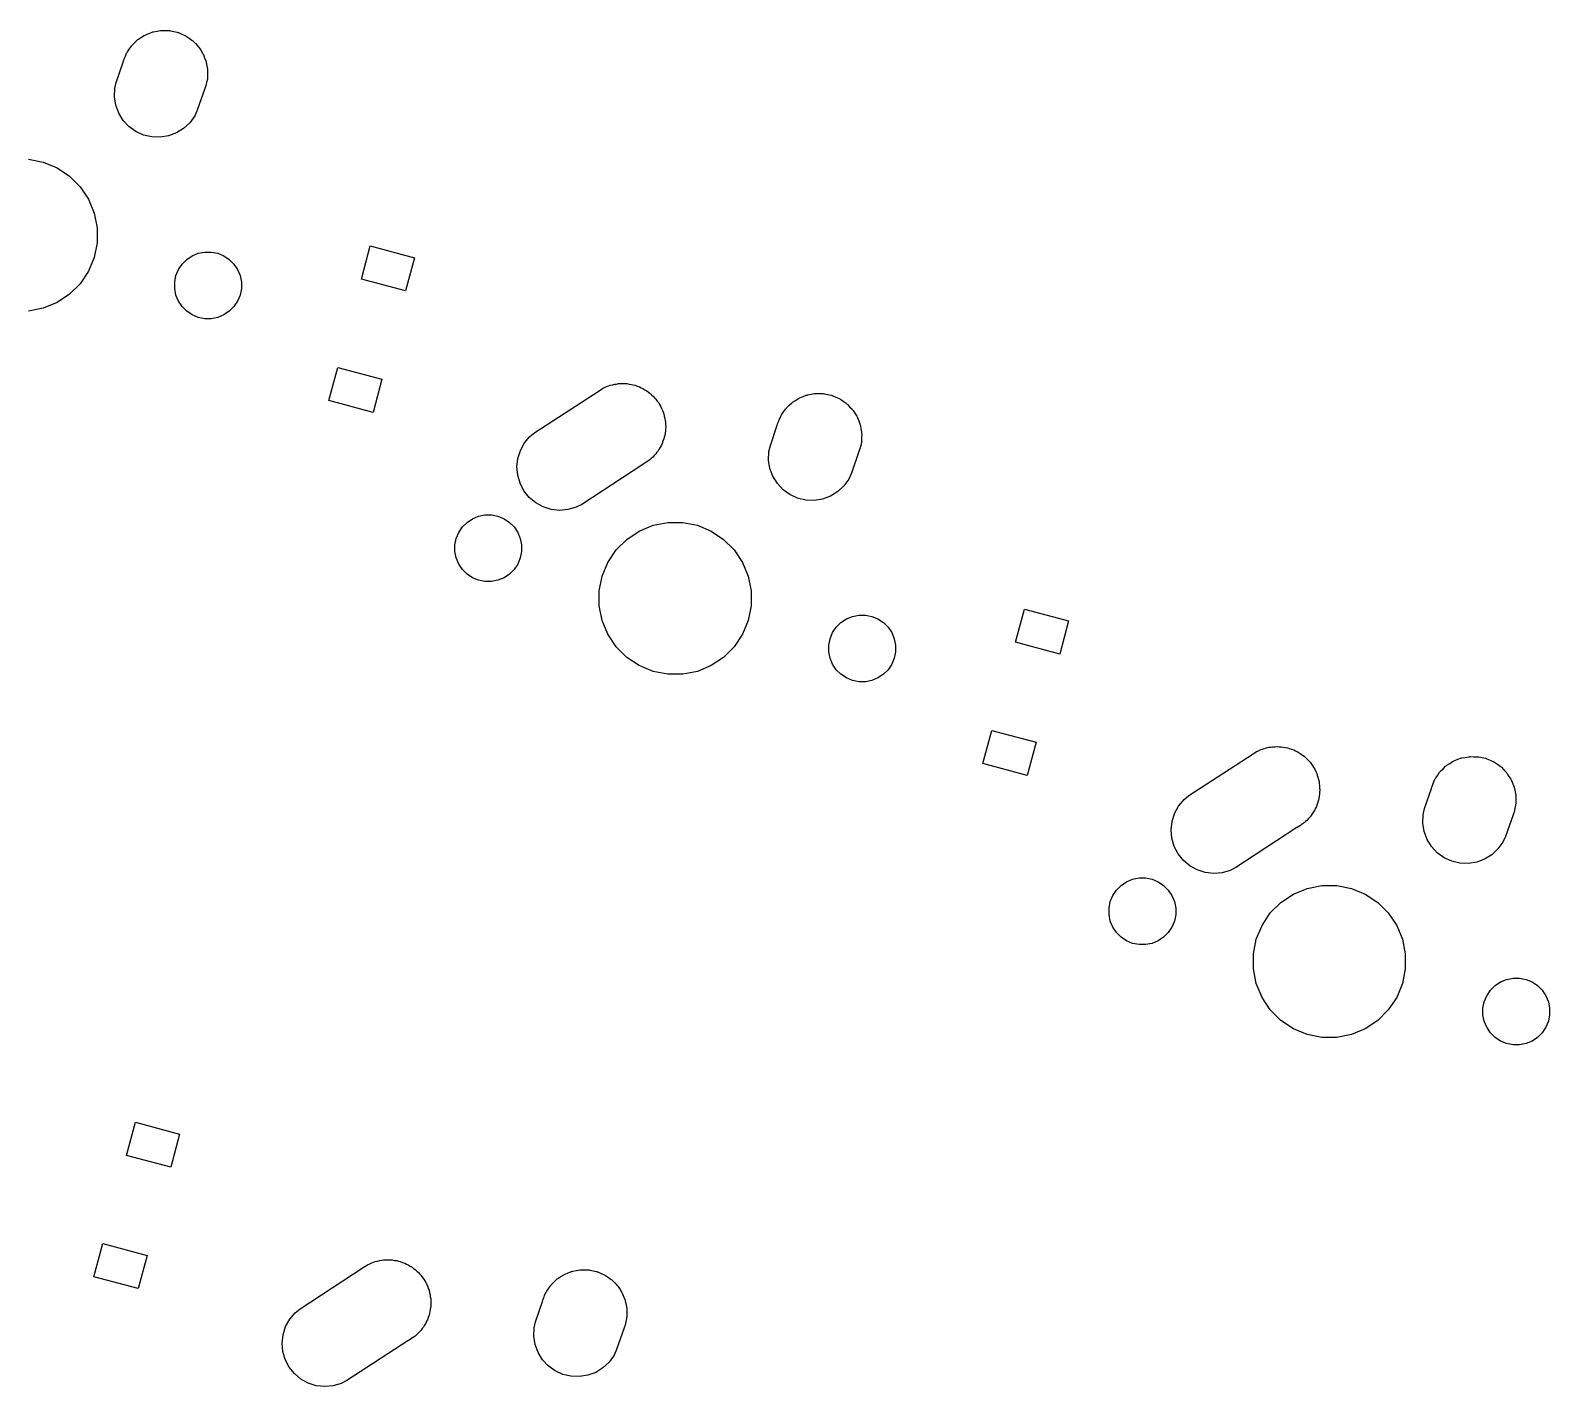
# Model space of a CAD drawing. Extents: x -662 to -203, y -195 to -58.
# Drawn here: x -429.12 to -389.25, y -97.83 to -62.23 of the extents above; entities that cross this region are included whole.
import ezdxf

# ---------------------------------------------------------------- set-up
doc = ezdxf.new("R2010")
doc.units = 0
doc.layers.add('BLACK', color=7, linetype='CONTINUOUS')

msp = doc.modelspace()

# ---------------------------------------------------------------- linework, layer by layer
at = {"layer": 'BLACK', "linetype": 'CONTINUOUS'}
for p, q in [((-426.448, -62.6144), (-426.382, -62.5527)), ((-426.382, -62.5527), (-426.318, -62.4888)), ((-426.318, -62.4888), (-426.301, -62.4774)), ((-426.301, -62.4774), (-426.286, -62.4634)), ((-426.286, -62.4634), (-426.209, -62.4159)), ((-426.209, -62.4159), (-426.134, -62.3656)), ((-426.134, -62.3656), (-426.115, -62.3578)), ((-426.115, -62.3578), (-426.097, -62.347)), ((-426.097, -62.347), (-426.012, -62.3155)), ((-426.012, -62.3155), (-425.929, -62.2808)), ((-425.929, -62.2808), (-425.909, -62.2768)), ((-425.909, -62.2768), (-425.89, -62.2697)), ((-425.89, -62.2697), (-425.8, -62.2553)), ((-425.8, -62.2553), (-425.711, -62.2376)), ((-425.711, -62.2376), (-425.691, -62.2376)), ((-425.691, -62.2376), (-425.671, -62.2343)), ((-425.671, -62.2343), (-425.58, -62.2376)), ((-425.58, -62.2376), (-425.49, -62.2376)), ((-425.49, -62.2376), (-425.47, -62.2416)), ((-425.47, -62.2416), (-425.449, -62.2423)), ((-425.449, -62.2423), (-425.361, -62.2632)), ((-425.361, -62.2632), (-425.273, -62.2808)), ((-425.273, -62.2808), (-425.254, -62.2887)), ((-425.254, -62.2887), (-425.234, -62.2934)), ((-425.234, -62.2934), (-425.151, -62.331)), ((-425.151, -62.331), (-425.068, -62.3656)), ((-425.068, -62.3656), (-425.051, -62.377)), ((-425.051, -62.377), (-425.032, -62.3855)), ((-425.032, -62.3855), (-424.959, -62.4385)), ((-424.959, -62.4385), (-424.884, -62.4888)), ((-424.884, -62.4888), (-424.869, -62.5032)), ((-424.869, -62.5032), (-424.852, -62.5152)), ((-424.852, -62.5152), (-424.791, -62.5815)), ((-424.791, -62.5815), (-424.727, -62.6455)), ((-426.682, -63.0344), (-426.653, -62.9643)), ((-426.653, -62.9643), (-426.647, -62.9451)), ((-426.647, -62.9451), (-426.632, -62.9133)), ((-426.632, -62.9133), (-426.598, -62.8297)), ((-426.598, -62.8297), (-426.586, -62.8127)), ((-426.586, -62.8127), (-426.578, -62.794)), ((-426.578, -62.794), (-426.525, -62.7207)), ((-426.525, -62.7207), (-426.475, -62.6455)), ((-426.475, -62.6455), (-426.46, -62.631)), ((-426.46, -62.631), (-426.448, -62.6144)), ((-424.727, -62.6455), (-424.715, -62.6625)), ((-424.715, -62.6625), (-424.702, -62.6775)), ((-424.702, -62.6775), (-424.654, -62.7545)), ((-424.654, -62.7545), (-424.604, -62.8297)), ((-424.604, -62.8297), (-424.596, -62.8486)), ((-424.596, -62.8486), (-424.585, -62.8661)), ((-424.585, -62.8661), (-424.554, -62.9508)), ((-424.554, -62.9508), (-424.519, -63.0344)), ((-426.871, -63.5995), (-426.689, -63.0689)), ((-426.689, -63.0689), (-426.682, -63.0344)), ((-424.519, -63.0344), (-424.515, -63.0546)), ((-424.515, -63.0546), (-424.508, -63.0737)), ((-424.508, -63.0737), (-424.493, -63.163)), ((-424.493, -63.163), (-424.476, -63.2518)), ((-424.476, -63.2518), (-424.476, -63.2723)), ((-424.476, -63.2723), (-424.472, -63.2925)), ((-424.472, -63.2925), (-424.476, -63.3829)), ((-424.476, -63.3829), (-424.476, -63.4734)), ((-426.918, -63.9826), (-426.91, -63.7611)), ((-426.91, -63.7611), (-426.871, -63.5995)), ((-424.548, -63.7609), (-424.743, -64.33)), ((-424.519, -63.6907), (-424.548, -63.7609)), ((-424.501, -63.602), (-424.519, -63.6907)), ((-424.48, -63.514), (-424.501, -63.602)), ((-424.476, -63.4734), (-424.48, -63.4935)), ((-424.48, -63.4935), (-424.48, -63.514)), ((-426.882, -64.2013), (-426.918, -63.9826)), ((-426.805, -64.409), (-426.882, -64.2013)), ((-426.689, -64.5976), (-426.805, -64.409)), ((-424.812, -64.481), (-424.942, -64.6607)), ((-424.743, -64.33), (-424.812, -64.481)), ((-426.538, -64.7599), (-426.689, -64.5976)), ((-426.358, -64.8895), (-426.538, -64.7599)), ((-426.156, -64.9817), (-426.358, -64.8895)), ((-425.941, -65.0327), (-426.156, -64.9817)), ((-425.293, -64.928), (-425.501, -65.0054)), ((-425.104, -64.8117), (-425.293, -64.928)), ((-424.942, -64.6607), (-425.104, -64.8117)), ((-425.719, -65.0408), (-425.941, -65.0327)), ((-425.501, -65.0054), (-425.719, -65.0408)), ((-429.173, -65.6182), (-428.787, -65.6948)), ((-428.787, -65.6948), (-428.424, -65.8451)), ((-428.424, -65.8451), (-428.098, -66.0633)), ((-428.098, -66.0633), (-427.82, -66.3411)), ((-427.82, -66.3411), (-427.602, -66.6676)), ((-427.602, -66.6676), (-427.452, -67.0305)), ((-427.452, -67.0305), (-427.375, -67.4157)), ((-427.375, -67.4157), (-427.375, -67.8085)), ((-427.375, -67.8085), (-427.452, -68.1937)), ((-425.02, -68.2472), (-424.877, -68.1515)), ((-424.877, -68.1515), (-424.717, -68.0855)), ((-424.717, -68.0855), (-424.548, -68.0519)), ((-424.548, -68.0519), (-424.376, -68.0519)), ((-424.376, -68.0519), (-424.207, -68.0855)), ((-424.207, -68.0855), (-424.048, -68.1515)), ((-424.048, -68.1515), (-423.904, -68.2472)), ((-420.437, -68.763), (-420.205, -67.8936)), ((-420.205, -67.8936), (-419.045, -68.2042)), ((-427.602, -68.5566), (-427.82, -68.8831)), ((-427.452, -68.1937), (-427.602, -68.5566)), ((-425.303, -68.6717), (-425.237, -68.5124)), ((-425.237, -68.5124), (-425.142, -68.3691)), ((-425.142, -68.3691), (-425.02, -68.2472)), ((-423.904, -68.2472), (-423.782, -68.3691)), ((-423.782, -68.3691), (-423.687, -68.5124)), ((-423.687, -68.5124), (-423.621, -68.6717)), ((-419.045, -68.2042), (-419.278, -69.0735)), ((-427.82, -68.8831), (-428.098, -69.1609)), ((-425.337, -68.8407), (-425.303, -68.6717)), ((-425.337, -69.0131), (-425.337, -68.8407)), ((-423.621, -68.6717), (-423.587, -68.8407)), ((-423.587, -68.8407), (-423.587, -69.0131)), ((-419.278, -69.0735), (-420.437, -68.763)), ((-428.424, -69.3791), (-428.787, -69.5294)), ((-428.098, -69.1609), (-428.424, -69.3791)), ((-425.303, -69.1821), (-425.337, -69.0131)), ((-425.237, -69.3414), (-425.303, -69.1821)), ((-425.142, -69.4847), (-425.237, -69.3414)), ((-423.687, -69.3414), (-423.782, -69.4847)), ((-423.621, -69.1821), (-423.687, -69.3414)), ((-423.587, -69.0131), (-423.621, -69.1821)), ((-428.787, -69.5294), (-429.173, -69.606)), ((-425.02, -69.6066), (-425.142, -69.4847)), ((-424.877, -69.7023), (-425.02, -69.6066)), ((-424.717, -69.7683), (-424.877, -69.7023)), ((-424.548, -69.8019), (-424.717, -69.7683)), ((-424.207, -69.7683), (-424.376, -69.8019)), ((-424.048, -69.7023), (-424.207, -69.7683)), ((-423.904, -69.6066), (-424.048, -69.7023)), ((-423.782, -69.4847), (-423.904, -69.6066)), ((-424.376, -69.8019), (-424.548, -69.8019)), ((-421.292, -71.9505), (-421.059, -71.0812)), ((-421.059, -71.0812), (-419.9, -71.3918)), ((-419.9, -71.3918), (-420.132, -72.2611)), ((-415.884, -72.791), (-414.2, -71.6932)), ((-414.2, -71.6932), (-414.113, -71.6351)), ((-414.113, -71.6351), (-414.056, -71.6114)), ((-414.056, -71.6114), (-414.001, -71.5828)), ((-414.001, -71.5828), (-413.954, -71.5691)), ((-413.954, -71.5691), (-413.908, -71.5503)), ((-413.908, -71.5503), (-413.848, -71.5382)), ((-413.848, -71.5382), (-413.788, -71.5209)), ((-413.788, -71.5209), (-413.739, -71.5167)), ((-413.739, -71.5167), (-413.691, -71.5071)), ((-413.691, -71.5071), (-413.629, -71.5071)), ((-413.629, -71.5071), (-413.567, -71.5017)), ((-413.567, -71.5017), (-413.519, -71.5071)), ((-413.519, -71.5071), (-413.469, -71.5071)), ((-413.469, -71.5071), (-413.409, -71.5192)), ((-413.409, -71.5192), (-413.347, -71.5259)), ((-413.347, -71.5259), (-413.3, -71.5407)), ((-413.3, -71.5407), (-413.252, -71.5503)), ((-413.252, -71.5503), (-413.195, -71.574)), ((-413.195, -71.574), (-413.136, -71.5927)), ((-413.136, -71.5927), (-413.093, -71.6163)), ((-413.093, -71.6163), (-413.047, -71.6351)), ((-413.047, -71.6351), (-412.996, -71.6695)), ((-412.996, -71.6695), (-412.942, -71.6993)), ((-412.942, -71.6993), (-412.904, -71.7309)), ((-412.904, -71.7309), (-412.863, -71.7582)), ((-412.863, -71.7582), (-412.819, -71.802)), ((-408.632, -71.786), (-408.543, -71.7683)), ((-408.543, -71.7683), (-408.523, -71.7683)), ((-408.523, -71.7683), (-408.503, -71.7651)), ((-408.503, -71.7651), (-408.412, -71.7683)), ((-408.412, -71.7683), (-408.322, -71.7683)), ((-408.322, -71.7683), (-408.302, -71.7723)), ((-408.302, -71.7723), (-408.281, -71.7731)), ((-420.132, -72.2611), (-421.292, -71.9505)), ((-412.819, -71.802), (-412.772, -71.8419)), ((-412.772, -71.8419), (-412.741, -71.8802)), ((-412.741, -71.8802), (-412.706, -71.9149)), ((-412.706, -71.9149), (-412.672, -71.9664)), ((-412.672, -71.9664), (-412.633, -72.0147)), ((-412.633, -72.0147), (-412.611, -72.0583)), ((-412.611, -72.0583), (-412.583, -72.0992)), ((-412.583, -72.0992), (-412.56, -72.1564)), ((-412.56, -72.1564), (-412.531, -72.2114)), ((-409.306, -72.1762), (-409.292, -72.1617)), ((-409.292, -72.1617), (-409.28, -72.1451)), ((-409.28, -72.1451), (-409.214, -72.0835)), ((-409.214, -72.0835), (-409.15, -72.0195)), ((-409.15, -72.0195), (-409.133, -72.0081)), ((-409.133, -72.0081), (-409.118, -71.9941)), ((-409.118, -71.9941), (-409.041, -71.9466)), ((-409.041, -71.9466), (-408.965, -71.8964)), ((-408.965, -71.8964), (-408.946, -71.8885)), ((-408.946, -71.8885), (-408.929, -71.8778)), ((-408.929, -71.8778), (-408.844, -71.8462)), ((-408.844, -71.8462), (-408.761, -71.8116)), ((-408.761, -71.8116), (-408.74, -71.8076)), ((-408.74, -71.8076), (-408.721, -71.8004)), ((-408.721, -71.8004), (-408.632, -71.786)), ((-408.281, -71.7731), (-408.193, -71.7939)), ((-408.193, -71.7939), (-408.104, -71.8116)), ((-408.104, -71.8116), (-408.085, -71.8194)), ((-408.085, -71.8194), (-408.065, -71.8241)), ((-408.065, -71.8241), (-407.983, -71.8617)), ((-407.983, -71.8617), (-407.9, -71.8964)), ((-407.9, -71.8964), (-407.883, -71.9077)), ((-407.883, -71.9077), (-407.864, -71.9163)), ((-407.864, -71.9163), (-407.791, -71.9692)), ((-407.791, -71.9692), (-407.715, -72.0195)), ((-407.715, -72.0195), (-407.701, -72.034)), ((-407.701, -72.034), (-407.684, -72.046)), ((-407.684, -72.046), (-407.623, -72.1122)), ((-407.623, -72.1122), (-407.559, -72.1762)), ((-412.531, -72.2114), (-412.517, -72.2585)), ((-412.517, -72.2585), (-412.498, -72.3039)), ((-412.498, -72.3039), (-412.486, -72.3647)), ((-412.486, -72.3647), (-412.469, -72.4241)), ((-412.469, -72.4241), (-412.465, -72.4731)), ((-412.465, -72.4731), (-412.455, -72.5213)), ((-412.455, -72.5213), (-412.455, -72.5832)), ((-409.521, -72.5996), (-409.514, -72.5652)), ((-409.514, -72.5652), (-409.485, -72.4951)), ((-409.485, -72.4951), (-409.479, -72.4758)), ((-409.479, -72.4758), (-409.464, -72.444)), ((-409.464, -72.444), (-409.429, -72.3604)), ((-409.429, -72.3604), (-409.418, -72.3434)), ((-409.418, -72.3434), (-409.409, -72.3248)), ((-409.409, -72.3248), (-409.357, -72.2514)), ((-409.357, -72.2514), (-409.306, -72.1762)), ((-407.559, -72.1762), (-407.547, -72.1932)), ((-407.547, -72.1932), (-407.533, -72.2082)), ((-407.533, -72.2082), (-407.486, -72.2852)), ((-407.486, -72.2852), (-407.435, -72.3604)), ((-407.435, -72.3604), (-407.428, -72.3794)), ((-407.428, -72.3794), (-407.417, -72.3968)), ((-407.417, -72.3968), (-407.385, -72.4815)), ((-407.385, -72.4815), (-407.351, -72.5652)), ((-407.351, -72.5652), (-407.347, -72.5853)), ((-416.156, -73.0646), (-416.014, -72.8949)), ((-416.014, -72.8949), (-415.884, -72.791)), ((-412.498, -72.9602), (-412.522, -73.0174)), ((-412.489, -72.912), (-412.498, -72.9602)), ((-412.474, -72.8652), (-412.489, -72.912)), ((-412.467, -72.8036), (-412.474, -72.8652)), ((-412.455, -72.7429), (-412.467, -72.8036)), ((-412.455, -72.5832), (-412.45, -72.6449)), ((-412.45, -72.6449), (-412.455, -72.6937)), ((-412.455, -72.6937), (-412.455, -72.7429)), ((-409.703, -73.1302), (-409.521, -72.5996)), ((-407.347, -72.5853), (-407.34, -72.6045)), ((-407.34, -72.6045), (-407.325, -72.6937)), ((-407.325, -72.6937), (-407.307, -72.7825)), ((-407.307, -72.7825), (-407.307, -72.803)), ((-407.307, -72.803), (-407.304, -72.8232)), ((-407.304, -72.8232), (-407.307, -72.9136)), ((-407.307, -72.9136), (-407.307, -73.0041)), ((-416.33, -73.4702), (-416.263, -73.2588)), ((-416.263, -73.2588), (-416.156, -73.0646)), ((-412.706, -73.3492), (-412.75, -73.393)), ((-412.679, -73.3084), (-412.706, -73.3492)), ((-412.647, -73.2707), (-412.679, -73.3084)), ((-412.618, -73.2164), (-412.647, -73.2707)), ((-412.583, -73.165), (-412.618, -73.2164)), ((-412.564, -73.1196), (-412.583, -73.165)), ((-412.541, -73.0765), (-412.564, -73.1196)), ((-412.522, -73.0174), (-412.541, -73.0765)), ((-409.749, -73.5133), (-409.741, -73.2918)), ((-409.741, -73.2918), (-409.703, -73.1302)), ((-407.38, -73.2916), (-407.575, -73.8607)), ((-407.351, -73.2215), (-407.38, -73.2916)), ((-407.333, -73.1327), (-407.351, -73.2215)), ((-407.312, -73.0447), (-407.333, -73.1327)), ((-407.311, -73.0242), (-407.312, -73.0447)), ((-407.307, -73.0041), (-407.311, -73.0242)), ((-416.354, -73.6904), (-416.33, -73.4702)), ((-416.335, -73.9112), (-416.354, -73.6904)), ((-413.053, -73.6315), (-414.655, -74.6759)), ((-413.047, -73.629), (-413.053, -73.6315)), ((-412.961, -73.5711), (-413.047, -73.629)), ((-412.92, -73.5443), (-412.961, -73.5711)), ((-412.915, -73.5403), (-412.92, -73.5443)), ((-412.863, -73.5059), (-412.915, -73.5403)), ((-412.828, -73.4712), (-412.863, -73.5059)), ((-412.79, -73.4404), (-412.828, -73.4712)), ((-412.75, -73.393), (-412.79, -73.4404)), ((-409.714, -73.7321), (-409.749, -73.5133)), ((-409.637, -73.9397), (-409.714, -73.7321)), ((-416.273, -74.124), (-416.335, -73.9112)), ((-416.17, -74.3206), (-416.273, -74.124)), ((-409.52, -74.1283), (-409.637, -73.9397)), ((-409.369, -74.2906), (-409.52, -74.1283)), ((-407.644, -74.0118), (-407.774, -74.1915)), ((-407.575, -73.8607), (-407.644, -74.0118)), ((-416.032, -74.4935), (-416.17, -74.3206)), ((-415.862, -74.636), (-416.032, -74.4935)), ((-409.19, -74.4203), (-409.369, -74.2906)), ((-408.988, -74.5124), (-409.19, -74.4203)), ((-408.773, -74.5635), (-408.988, -74.5124)), ((-408.332, -74.5361), (-408.551, -74.5715)), ((-408.125, -74.4588), (-408.332, -74.5361)), ((-407.936, -74.3424), (-408.125, -74.4588)), ((-407.774, -74.1915), (-407.936, -74.3424)), ((-417.363, -74.9867), (-417.194, -74.953)), ((-417.194, -74.953), (-417.021, -74.953)), ((-417.021, -74.953), (-416.852, -74.9867)), ((-415.668, -74.7427), (-415.862, -74.636)), ((-415.457, -74.8094), (-415.668, -74.7427)), ((-415.236, -74.8336), (-415.457, -74.8094)), ((-415.016, -74.8144), (-415.236, -74.8336)), ((-414.803, -74.7525), (-415.016, -74.8144)), ((-414.655, -74.6759), (-414.803, -74.7525)), ((-408.551, -74.5715), (-408.773, -74.5635)), ((-417.883, -75.4136), (-417.787, -75.2702)), ((-417.787, -75.2702), (-417.665, -75.1484)), ((-417.665, -75.1484), (-417.522, -75.0526)), ((-417.522, -75.0526), (-417.363, -74.9867)), ((-416.852, -74.9867), (-416.693, -75.0526)), ((-416.693, -75.0526), (-416.55, -75.1484)), ((-416.55, -75.1484), (-416.428, -75.2702)), ((-416.428, -75.2702), (-416.332, -75.4136)), ((-413.145, -75.3759), (-412.782, -75.2255)), ((-412.782, -75.2255), (-412.397, -75.1489)), ((-412.397, -75.1489), (-412.004, -75.1489)), ((-412.004, -75.1489), (-411.619, -75.2255)), ((-411.619, -75.2255), (-411.256, -75.3759)), ((-417.983, -75.7418), (-417.949, -75.5728)), ((-417.983, -75.9142), (-417.983, -75.7418)), ((-417.949, -75.5728), (-417.883, -75.4136)), ((-416.332, -75.4136), (-416.266, -75.5728)), ((-416.266, -75.5728), (-416.233, -75.7418)), ((-416.233, -75.7418), (-416.233, -75.9142)), ((-413.749, -75.8718), (-413.472, -75.5941)), ((-413.472, -75.5941), (-413.145, -75.3759)), ((-411.256, -75.3759), (-410.93, -75.5941)), ((-410.93, -75.5941), (-410.652, -75.8718)), ((-417.949, -76.0833), (-417.983, -75.9142)), ((-417.883, -76.2425), (-417.949, -76.0833)), ((-416.266, -76.0833), (-416.332, -76.2425)), ((-416.233, -75.9142), (-416.266, -76.0833)), ((-413.968, -76.1984), (-413.749, -75.8718)), ((-410.652, -75.8718), (-410.434, -76.1984)), ((-417.787, -76.3858), (-417.883, -76.2425)), ((-417.665, -76.5077), (-417.787, -76.3858)), ((-417.522, -76.6034), (-417.665, -76.5077)), ((-416.55, -76.5077), (-416.693, -76.6034)), ((-416.428, -76.3858), (-416.55, -76.5077)), ((-416.332, -76.2425), (-416.428, -76.3858)), ((-414.118, -76.5612), (-413.968, -76.1984)), ((-410.434, -76.1984), (-410.283, -76.5612)), ((-417.363, -76.6694), (-417.522, -76.6034)), ((-417.194, -76.703), (-417.363, -76.6694)), ((-417.021, -76.703), (-417.194, -76.703)), ((-416.852, -76.6694), (-417.021, -76.703)), ((-416.693, -76.6034), (-416.852, -76.6694)), ((-414.195, -76.9464), (-414.118, -76.5612)), ((-414.195, -77.3392), (-414.195, -76.9464)), ((-410.283, -76.5612), (-410.207, -76.9464)), ((-410.207, -76.9464), (-410.207, -77.3392)), ((-414.118, -77.7244), (-414.195, -77.3392)), ((-410.207, -77.3392), (-410.283, -77.7244)), ((-413.968, -78.0873), (-414.118, -77.7244)), ((-410.283, -77.7244), (-410.434, -78.0873)), ((-407.852, -77.778), (-407.708, -77.6822)), ((-407.708, -77.6822), (-407.549, -77.6163)), ((-407.549, -77.6163), (-407.38, -77.5826)), ((-407.38, -77.5826), (-407.208, -77.5826)), ((-407.208, -77.5826), (-407.039, -77.6163)), ((-407.039, -77.6163), (-406.879, -77.6822)), ((-406.879, -77.6822), (-406.736, -77.778)), ((-403.269, -78.2937), (-403.036, -77.4243)), ((-403.036, -77.4243), (-401.877, -77.7349)), ((-401.877, -77.7349), (-402.11, -78.6043)), ((-413.749, -78.4139), (-413.968, -78.0873)), ((-410.434, -78.0873), (-410.652, -78.4139)), ((-408.135, -78.2024), (-408.069, -78.0432)), ((-408.069, -78.0432), (-407.973, -77.8998)), ((-407.973, -77.8998), (-407.852, -77.778)), ((-406.736, -77.778), (-406.614, -77.8998)), ((-406.614, -77.8998), (-406.518, -78.0432)), ((-406.518, -78.0432), (-406.452, -78.2024)), ((-413.472, -78.6916), (-413.749, -78.4139)), ((-410.652, -78.4139), (-410.93, -78.6916)), ((-408.169, -78.3714), (-408.135, -78.2024)), ((-408.169, -78.5438), (-408.169, -78.3714)), ((-408.135, -78.7129), (-408.169, -78.5438)), ((-406.452, -78.2024), (-406.419, -78.3714)), ((-406.419, -78.5438), (-406.452, -78.7129)), ((-406.419, -78.3714), (-406.419, -78.5438)), ((-402.11, -78.6043), (-403.269, -78.2937)), ((-413.145, -78.9098), (-413.472, -78.6916)), ((-412.782, -79.0601), (-413.145, -78.9098)), ((-411.256, -78.9098), (-411.619, -79.0601)), ((-410.93, -78.6916), (-411.256, -78.9098)), ((-408.069, -78.8721), (-408.135, -78.7129)), ((-407.973, -79.0154), (-408.069, -78.8721)), ((-406.518, -78.8721), (-406.614, -79.0154)), ((-406.452, -78.7129), (-406.518, -78.8721)), ((-412.397, -79.1367), (-412.782, -79.0601)), ((-412.004, -79.1367), (-412.397, -79.1367)), ((-411.619, -79.0601), (-412.004, -79.1367)), ((-407.852, -79.1373), (-407.973, -79.0154)), ((-407.708, -79.233), (-407.852, -79.1373)), ((-407.549, -79.299), (-407.708, -79.233)), ((-407.38, -79.3326), (-407.549, -79.299)), ((-407.208, -79.3326), (-407.38, -79.3326)), ((-407.039, -79.299), (-407.208, -79.3326)), ((-406.879, -79.233), (-407.039, -79.299)), ((-406.736, -79.1373), (-406.879, -79.233)), ((-406.614, -79.0154), (-406.736, -79.1373)), ((-404.123, -81.4812), (-403.89, -80.6119)), ((-403.89, -80.6119), (-402.731, -80.9225)), ((-402.731, -80.9225), (-402.964, -81.7918)), ((-398.716, -82.3217), (-397.032, -81.2239)), ((-397.032, -81.2239), (-396.945, -81.1658)), ((-396.945, -81.1658), (-396.888, -81.1421)), ((-396.888, -81.1421), (-396.833, -81.1136)), ((-396.833, -81.1136), (-396.786, -81.0998)), ((-396.786, -81.0998), (-396.74, -81.081)), ((-396.74, -81.081), (-396.679, -81.0689)), ((-396.679, -81.0689), (-396.62, -81.0516)), ((-396.62, -81.0516), (-396.571, -81.0474)), ((-396.571, -81.0474), (-396.523, -81.0378)), ((-396.523, -81.0378), (-396.461, -81.0378)), ((-396.461, -81.0378), (-396.399, -81.0324)), ((-396.399, -81.0324), (-396.35, -81.0378)), ((-396.35, -81.0378), (-396.301, -81.0378)), ((-396.301, -81.0378), (-396.24, -81.0499)), ((-396.24, -81.0499), (-396.179, -81.0567)), ((-396.179, -81.0567), (-396.132, -81.0714)), ((-396.132, -81.0714), (-396.084, -81.081)), ((-396.084, -81.081), (-396.027, -81.1047)), ((-396.027, -81.1047), (-395.968, -81.1234)), ((-395.968, -81.1234), (-395.924, -81.147)), ((-395.924, -81.147), (-395.879, -81.1658)), ((-395.879, -81.1658), (-395.828, -81.2003)), ((-395.828, -81.2003), (-395.773, -81.2301)), ((-395.773, -81.2301), (-395.736, -81.2617)), ((-395.736, -81.2617), (-395.695, -81.289)), ((-395.695, -81.289), (-395.651, -81.3328)), ((-395.651, -81.3328), (-395.604, -81.3726)), ((-391.592, -81.3423), (-391.572, -81.3383)), ((-391.572, -81.3383), (-391.553, -81.3311)), ((-391.553, -81.3311), (-391.464, -81.3167)), ((-391.464, -81.3167), (-391.375, -81.299)), ((-391.375, -81.299), (-391.354, -81.299)), ((-391.354, -81.299), (-391.334, -81.2958)), ((-391.334, -81.2958), (-391.244, -81.299)), ((-391.244, -81.299), (-391.153, -81.299)), ((-391.153, -81.299), (-391.133, -81.303)), ((-391.133, -81.303), (-391.113, -81.3038)), ((-391.113, -81.3038), (-391.025, -81.3246)), ((-391.025, -81.3246), (-390.936, -81.3423)), ((-402.964, -81.7918), (-404.123, -81.4812)), ((-395.604, -81.3726), (-395.573, -81.4109)), ((-395.573, -81.4109), (-395.538, -81.4457)), ((-395.538, -81.4457), (-395.504, -81.4972)), ((-395.504, -81.4972), (-395.465, -81.5455)), ((-395.465, -81.5455), (-395.442, -81.5891)), ((-395.442, -81.5891), (-395.415, -81.6299)), ((-395.415, -81.6299), (-395.391, -81.6871)), ((-395.391, -81.6871), (-395.363, -81.7421)), ((-392.188, -81.7822), (-392.138, -81.7069)), ((-392.138, -81.7069), (-392.124, -81.6924)), ((-392.124, -81.6924), (-392.112, -81.6758)), ((-392.112, -81.6758), (-392.045, -81.6142)), ((-392.045, -81.6142), (-391.981, -81.5502)), ((-391.981, -81.5502), (-391.964, -81.5388)), ((-391.964, -81.5388), (-391.949, -81.5249)), ((-391.949, -81.5249), (-391.872, -81.4774)), ((-391.872, -81.4774), (-391.797, -81.4271)), ((-391.797, -81.4271), (-391.778, -81.4192)), ((-391.778, -81.4192), (-391.761, -81.4085)), ((-391.761, -81.4085), (-391.676, -81.3769)), ((-391.676, -81.3769), (-391.592, -81.3423)), ((-390.936, -81.3423), (-390.917, -81.3501)), ((-390.917, -81.3501), (-390.897, -81.3548)), ((-390.897, -81.3548), (-390.815, -81.3925)), ((-390.815, -81.3925), (-390.731, -81.4271)), ((-390.731, -81.4271), (-390.714, -81.4385)), ((-390.714, -81.4385), (-390.696, -81.447)), ((-390.696, -81.447), (-390.622, -81.4999)), ((-390.622, -81.4999), (-390.547, -81.5502)), ((-390.547, -81.5502), (-390.533, -81.5647)), ((-390.533, -81.5647), (-390.516, -81.5767)), ((-390.516, -81.5767), (-390.454, -81.6429)), ((-390.454, -81.6429), (-390.39, -81.7069)), ((-390.39, -81.7069), (-390.379, -81.7239)), ((-390.379, -81.7239), (-390.365, -81.7389)), ((-390.365, -81.7389), (-390.317, -81.8159)), ((-395.363, -81.7421), (-395.349, -81.7893)), ((-395.349, -81.7893), (-395.33, -81.8346)), ((-395.33, -81.8346), (-395.318, -81.8954)), ((-395.318, -81.8954), (-395.301, -81.9549)), ((-395.301, -81.9549), (-395.297, -82.0038)), ((-395.297, -82.0038), (-395.287, -82.052)), ((-395.287, -82.052), (-395.287, -82.1139)), ((-395.287, -82.1139), (-395.282, -82.1756)), ((-392.535, -82.661), (-392.353, -82.1304)), ((-392.353, -82.1304), (-392.346, -82.0959)), ((-392.346, -82.0959), (-392.317, -82.0258)), ((-392.317, -82.0258), (-392.31, -82.0065)), ((-392.31, -82.0065), (-392.296, -81.9748)), ((-392.296, -81.9748), (-392.261, -81.8912)), ((-392.261, -81.8912), (-392.25, -81.8741)), ((-392.25, -81.8741), (-392.241, -81.8555)), ((-392.241, -81.8555), (-392.188, -81.7822)), ((-390.317, -81.8159), (-390.267, -81.8912)), ((-390.267, -81.8912), (-390.259, -81.9101)), ((-390.259, -81.9101), (-390.249, -81.9275)), ((-390.249, -81.9275), (-390.217, -82.0123)), ((-390.217, -82.0123), (-390.182, -82.0959)), ((-390.182, -82.0959), (-390.178, -82.116)), ((-390.178, -82.116), (-390.171, -82.1352)), ((-390.171, -82.1352), (-390.157, -82.2245)), ((-398.988, -82.5953), (-398.845, -82.4256)), ((-398.845, -82.4256), (-398.716, -82.3217)), ((-395.33, -82.4909), (-395.354, -82.5482)), ((-395.321, -82.4428), (-395.33, -82.4909)), ((-395.306, -82.3959), (-395.321, -82.4428)), ((-395.299, -82.3343), (-395.306, -82.3959)), ((-395.287, -82.2736), (-395.299, -82.3343)), ((-395.282, -82.1756), (-395.287, -82.2245)), ((-395.287, -82.2245), (-395.287, -82.2736)), ((-390.157, -82.2245), (-390.139, -82.3132)), ((-390.139, -82.5348), (-390.143, -82.5549)), ((-390.139, -82.3132), (-390.139, -82.3337)), ((-390.139, -82.3337), (-390.136, -82.354)), ((-390.136, -82.354), (-390.139, -82.4443)), ((-390.139, -82.4443), (-390.139, -82.5348)), ((-399.161, -83.0009), (-399.095, -82.7896)), ((-399.095, -82.7896), (-398.988, -82.5953)), ((-395.582, -82.9237), (-395.622, -82.9712)), ((-395.538, -82.8799), (-395.582, -82.9237)), ((-395.511, -82.8391), (-395.538, -82.8799)), ((-395.479, -82.8015), (-395.511, -82.8391)), ((-395.449, -82.7472), (-395.479, -82.8015)), ((-395.415, -82.6957), (-395.449, -82.7472)), ((-395.396, -82.6503), (-395.415, -82.6957)), ((-395.373, -82.6072), (-395.396, -82.6503)), ((-395.354, -82.5482), (-395.373, -82.6072)), ((-392.581, -83.044), (-392.573, -82.8226)), ((-392.573, -82.8226), (-392.535, -82.661)), ((-390.211, -82.8223), (-390.407, -83.3914)), ((-390.182, -82.7522), (-390.211, -82.8223)), ((-390.165, -82.6634), (-390.182, -82.7522)), ((-390.144, -82.5754), (-390.165, -82.6634)), ((-390.143, -82.5549), (-390.144, -82.5754)), ((-399.186, -83.2212), (-399.161, -83.0009)), ((-399.166, -83.4419), (-399.186, -83.2212)), ((-395.885, -83.1622), (-397.487, -84.2066)), ((-395.879, -83.1598), (-395.885, -83.1622)), ((-395.792, -83.1018), (-395.879, -83.1598)), ((-395.751, -83.0751), (-395.792, -83.1018)), ((-395.746, -83.071), (-395.751, -83.0751)), ((-395.695, -83.0366), (-395.746, -83.071)), ((-395.66, -83.0019), (-395.695, -83.0366)), ((-395.622, -82.9712), (-395.66, -83.0019)), ((-392.546, -83.2628), (-392.581, -83.044)), ((-392.468, -83.4705), (-392.546, -83.2628)), ((-399.104, -83.6547), (-399.166, -83.4419)), ((-399.002, -83.8513), (-399.104, -83.6547)), ((-392.352, -83.659), (-392.468, -83.4705)), ((-392.201, -83.8213), (-392.352, -83.659)), ((-390.606, -83.7222), (-390.768, -83.8731)), ((-390.476, -83.5425), (-390.606, -83.7222)), ((-390.407, -83.3914), (-390.476, -83.5425)), ((-398.864, -84.0242), (-399.002, -83.8513)), ((-398.694, -84.1667), (-398.864, -84.0242)), ((-392.021, -83.951), (-392.201, -83.8213)), ((-391.82, -84.0431), (-392.021, -83.951)), ((-391.604, -84.0942), (-391.82, -84.0431)), ((-391.383, -84.1022), (-391.604, -84.0942)), ((-391.164, -84.0668), (-391.383, -84.1022)), ((-390.956, -83.9895), (-391.164, -84.0668)), ((-390.768, -83.8731), (-390.956, -83.9895)), ((-400.354, -84.5833), (-400.195, -84.5174)), ((-400.195, -84.5174), (-400.026, -84.4837)), ((-400.026, -84.4837), (-399.853, -84.4837)), ((-399.853, -84.4837), (-399.684, -84.5174)), ((-399.684, -84.5174), (-399.525, -84.5833)), ((-398.5, -84.2734), (-398.694, -84.1667)), ((-398.288, -84.3401), (-398.5, -84.2734)), ((-398.068, -84.3644), (-398.288, -84.3401)), ((-397.847, -84.3452), (-398.068, -84.3644)), ((-397.634, -84.2832), (-397.847, -84.3452)), ((-397.487, -84.2066), (-397.634, -84.2832)), ((-400.715, -84.9443), (-400.619, -84.801)), ((-400.619, -84.801), (-400.497, -84.6791)), ((-400.497, -84.6791), (-400.354, -84.5833)), ((-399.525, -84.5833), (-399.382, -84.6791)), ((-399.382, -84.6791), (-399.26, -84.801)), ((-399.26, -84.801), (-399.164, -84.9443)), ((-396.303, -85.1248), (-395.977, -84.9066)), ((-395.977, -84.9066), (-395.614, -84.7563)), ((-395.614, -84.7563), (-395.229, -84.6796)), ((-395.229, -84.6796), (-394.836, -84.6796)), ((-394.836, -84.6796), (-394.451, -84.7563)), ((-394.451, -84.7563), (-394.088, -84.9066)), ((-394.088, -84.9066), (-393.761, -85.1248)), ((-400.814, -85.2726), (-400.781, -85.1035)), ((-400.814, -85.4449), (-400.814, -85.2726)), ((-400.781, -85.1035), (-400.715, -84.9443)), ((-399.164, -84.9443), (-399.098, -85.1035)), ((-399.098, -85.1035), (-399.064, -85.2726)), ((-399.064, -85.2726), (-399.064, -85.4449)), ((-396.581, -85.4025), (-396.303, -85.1248)), ((-393.761, -85.1248), (-393.484, -85.4025)), ((-400.781, -85.614), (-400.814, -85.4449)), ((-400.715, -85.7732), (-400.781, -85.614)), ((-399.098, -85.614), (-399.164, -85.7732)), ((-399.064, -85.4449), (-399.098, -85.614)), ((-396.799, -85.7291), (-396.581, -85.4025)), ((-393.484, -85.4025), (-393.265, -85.7291)), ((-400.619, -85.9165), (-400.715, -85.7732)), ((-400.497, -86.0384), (-400.619, -85.9165)), ((-400.354, -86.1342), (-400.497, -86.0384)), ((-399.382, -86.0384), (-399.525, -86.1342)), ((-399.26, -85.9165), (-399.382, -86.0384)), ((-399.164, -85.7732), (-399.26, -85.9165)), ((-397.026, -86.4772), (-396.95, -86.092)), ((-396.95, -86.092), (-396.799, -85.7291)), ((-393.265, -85.7291), (-393.115, -86.092)), ((-393.115, -86.092), (-393.039, -86.4772)), ((-400.195, -86.2001), (-400.354, -86.1342)), ((-400.026, -86.2337), (-400.195, -86.2001)), ((-399.853, -86.2337), (-400.026, -86.2337)), ((-399.684, -86.2001), (-399.853, -86.2337)), ((-399.525, -86.1342), (-399.684, -86.2001)), ((-397.026, -86.8699), (-397.026, -86.4772)), ((-393.039, -86.4772), (-393.039, -86.8699)), ((-396.95, -87.2551), (-397.026, -86.8699)), ((-393.039, -86.8699), (-393.115, -87.2551)), ((-396.799, -87.618), (-396.95, -87.2551)), ((-393.115, -87.2551), (-393.265, -87.618)), ((-390.805, -87.4306), (-390.683, -87.3087)), ((-390.683, -87.3087), (-390.54, -87.2129)), ((-390.54, -87.2129), (-390.381, -87.147)), ((-390.381, -87.147), (-390.212, -87.1134)), ((-390.212, -87.1134), (-390.039, -87.1134)), ((-390.039, -87.1134), (-389.87, -87.147)), ((-389.87, -87.147), (-389.711, -87.2129)), ((-389.711, -87.2129), (-389.568, -87.3087)), ((-389.568, -87.3087), (-389.446, -87.4306)), ((-396.581, -87.9446), (-396.799, -87.618)), ((-393.265, -87.618), (-393.484, -87.9446)), ((-390.967, -87.7331), (-390.901, -87.5739)), ((-390.901, -87.5739), (-390.805, -87.4306)), ((-389.446, -87.4306), (-389.35, -87.5739)), ((-389.35, -87.5739), (-389.284, -87.7331)), ((-396.303, -88.2223), (-396.581, -87.9446)), ((-393.484, -87.9446), (-393.761, -88.2223)), ((-391.001, -87.9022), (-390.967, -87.7331)), ((-391.001, -88.0745), (-391.001, -87.9022)), ((-390.967, -88.2436), (-391.001, -88.0745)), ((-389.284, -87.7331), (-389.251, -87.9022)), ((-389.251, -88.0745), (-389.284, -88.2436)), ((-389.251, -87.9022), (-389.251, -88.0745)), ((-395.977, -88.4405), (-396.303, -88.2223)), ((-395.614, -88.5908), (-395.977, -88.4405)), ((-394.088, -88.4405), (-394.451, -88.5908)), ((-393.761, -88.2223), (-394.088, -88.4405)), ((-390.901, -88.4028), (-390.967, -88.2436)), ((-390.805, -88.5461), (-390.901, -88.4028)), ((-389.35, -88.4028), (-389.446, -88.5461)), ((-389.284, -88.2436), (-389.35, -88.4028)), ((-395.229, -88.6675), (-395.614, -88.5908)), ((-394.836, -88.6675), (-395.229, -88.6675)), ((-394.451, -88.5908), (-394.836, -88.6675)), ((-390.683, -88.668), (-390.805, -88.5461)), ((-390.54, -88.7638), (-390.683, -88.668)), ((-390.381, -88.8297), (-390.54, -88.7638)), ((-390.212, -88.8634), (-390.381, -88.8297)), ((-390.039, -88.8634), (-390.212, -88.8634)), ((-389.87, -88.8297), (-390.039, -88.8634)), ((-389.711, -88.7638), (-389.87, -88.8297)), ((-389.568, -88.668), (-389.711, -88.7638)), ((-389.446, -88.5461), (-389.568, -88.668)), ((-426.601, -91.7641), (-426.368, -90.8947)), ((-426.368, -90.8947), (-425.209, -91.2053)), ((-425.209, -91.2053), (-425.441, -92.0746)), ((-425.441, -92.0746), (-426.601, -91.7641)), ((-427.455, -94.9516), (-427.222, -94.0823)), ((-427.222, -94.0823), (-426.063, -94.3929)), ((-426.063, -94.3929), (-426.296, -95.2622)), ((-422.047, -95.7921), (-420.363, -94.6943)), ((-420.363, -94.6943), (-420.276, -94.6362)), ((-420.276, -94.6362), (-420.219, -94.6125)), ((-420.219, -94.6125), (-420.164, -94.5839)), ((-420.164, -94.5839), (-420.117, -94.5702)), ((-420.117, -94.5702), (-420.072, -94.5514)), ((-420.072, -94.5514), (-420.011, -94.5393)), ((-420.011, -94.5393), (-419.951, -94.522)), ((-419.951, -94.522), (-419.902, -94.5178)), ((-419.902, -94.5178), (-419.854, -94.5082)), ((-419.854, -94.5082), (-419.792, -94.5082)), ((-419.792, -94.5082), (-419.731, -94.5028)), ((-419.731, -94.5028), (-419.682, -94.5082)), ((-419.682, -94.5082), (-419.633, -94.5082)), ((-419.633, -94.5082), (-419.572, -94.5203)), ((-419.572, -94.5203), (-419.51, -94.527)), ((-419.51, -94.527), (-419.463, -94.5418)), ((-419.463, -94.5418), (-419.415, -94.5514)), ((-419.415, -94.5514), (-419.358, -94.5751)), ((-419.358, -94.5751), (-419.299, -94.5938)), ((-419.299, -94.5938), (-419.256, -94.6174)), ((-419.256, -94.6174), (-419.21, -94.6362)), ((-419.21, -94.6362), (-419.159, -94.6706)), ((-419.159, -94.6706), (-419.105, -94.7004)), ((-419.105, -94.7004), (-419.067, -94.732)), ((-419.067, -94.732), (-419.026, -94.7593)), ((-419.026, -94.7593), (-418.982, -94.8031)), ((-418.982, -94.8031), (-418.935, -94.843)), ((-418.935, -94.843), (-418.904, -94.8813)), ((-418.904, -94.8813), (-418.87, -94.916)), ((-415.204, -94.9478), (-415.128, -94.8975)), ((-415.128, -94.8975), (-415.11, -94.8896)), ((-415.11, -94.8896), (-415.092, -94.8789)), ((-415.092, -94.8789), (-415.007, -94.8473)), ((-415.007, -94.8473), (-414.924, -94.8127)), ((-414.924, -94.8127), (-414.904, -94.8087)), ((-414.904, -94.8087), (-414.884, -94.8015)), ((-414.884, -94.8015), (-414.795, -94.7871)), ((-414.795, -94.7871), (-414.706, -94.7694)), ((-414.706, -94.7694), (-414.686, -94.7694)), ((-414.686, -94.7694), (-414.666, -94.7662)), ((-414.666, -94.7662), (-414.575, -94.7694)), ((-414.575, -94.7694), (-414.485, -94.7694)), ((-414.485, -94.7694), (-414.465, -94.7734)), ((-414.465, -94.7734), (-414.444, -94.7742)), ((-414.444, -94.7742), (-414.356, -94.795)), ((-414.356, -94.795), (-414.267, -94.8127)), ((-414.267, -94.8127), (-414.248, -94.8205)), ((-414.248, -94.8205), (-414.229, -94.8252)), ((-414.229, -94.8252), (-414.146, -94.8628)), ((-414.146, -94.8628), (-414.063, -94.8975)), ((-414.063, -94.8975), (-414.046, -94.9089)), ((-426.296, -95.2622), (-427.455, -94.9516)), ((-418.87, -94.916), (-418.835, -94.9675)), ((-418.835, -94.9675), (-418.796, -95.0159)), ((-418.796, -95.0159), (-418.774, -95.0594)), ((-418.774, -95.0594), (-418.746, -95.1003)), ((-418.746, -95.1003), (-418.723, -95.1575)), ((-418.723, -95.1575), (-418.694, -95.2125)), ((-418.694, -95.2125), (-418.68, -95.2596)), ((-418.68, -95.2596), (-418.662, -95.305)), ((-415.573, -95.3259), (-415.52, -95.2525)), ((-415.52, -95.2525), (-415.469, -95.1773)), ((-415.469, -95.1773), (-415.455, -95.1628)), ((-415.455, -95.1628), (-415.443, -95.1462)), ((-415.443, -95.1462), (-415.377, -95.0846)), ((-415.377, -95.0846), (-415.313, -95.0206)), ((-415.313, -95.0206), (-415.296, -95.0092)), ((-415.296, -95.0092), (-415.281, -94.9953)), ((-415.281, -94.9953), (-415.204, -94.9478)), ((-414.046, -94.9089), (-414.027, -94.9174)), ((-414.027, -94.9174), (-413.954, -94.9703)), ((-413.954, -94.9703), (-413.878, -95.0206)), ((-413.878, -95.0206), (-413.864, -95.0351)), ((-413.864, -95.0351), (-413.847, -95.0471)), ((-413.847, -95.0471), (-413.786, -95.1133)), ((-413.786, -95.1133), (-413.722, -95.1773)), ((-413.722, -95.1773), (-413.71, -95.1943)), ((-413.71, -95.1943), (-413.696, -95.2093)), ((-413.696, -95.2093), (-413.649, -95.2863)), ((-413.649, -95.2863), (-413.599, -95.3615)), ((-418.662, -95.305), (-418.649, -95.3658)), ((-418.649, -95.3658), (-418.632, -95.4252)), ((-418.632, -95.4252), (-418.628, -95.4742)), ((-418.628, -95.4742), (-418.618, -95.5224)), ((-418.618, -95.5224), (-418.618, -95.5843)), ((-418.618, -95.5843), (-418.613, -95.646)), ((-418.613, -95.646), (-418.618, -95.6949)), ((-418.618, -95.6949), (-418.618, -95.744)), ((-415.866, -96.1313), (-415.684, -95.6007)), ((-415.684, -95.6007), (-415.677, -95.5663)), ((-415.677, -95.5663), (-415.648, -95.4962)), ((-415.648, -95.4962), (-415.642, -95.4769)), ((-415.642, -95.4769), (-415.627, -95.4452)), ((-415.627, -95.4452), (-415.593, -95.3615)), ((-415.593, -95.3615), (-415.581, -95.3445)), ((-415.581, -95.3445), (-415.573, -95.3259)), ((-413.599, -95.3615), (-413.591, -95.3805)), ((-413.591, -95.3805), (-413.58, -95.3979)), ((-413.58, -95.3979), (-413.548, -95.4827)), ((-413.548, -95.4827), (-413.514, -95.5663)), ((-413.514, -95.5663), (-413.51, -95.5864)), ((-413.51, -95.5864), (-413.503, -95.6056)), ((-413.503, -95.6056), (-413.488, -95.6949)), ((-413.488, -95.6949), (-413.471, -95.7836)), ((-422.426, -96.26), (-422.319, -96.0657)), ((-422.319, -96.0657), (-422.177, -95.896)), ((-422.177, -95.896), (-422.047, -95.7921)), ((-418.704, -96.0776), (-418.728, -96.1207)), ((-418.685, -96.0186), (-418.704, -96.0776)), ((-418.662, -95.9613), (-418.685, -96.0186)), ((-418.652, -95.9131), (-418.662, -95.9613)), ((-418.637, -95.8663), (-418.652, -95.9131)), ((-418.63, -95.8047), (-418.637, -95.8663)), ((-418.618, -95.744), (-418.63, -95.8047)), ((-413.475, -96.0458), (-413.496, -96.1338)), ((-413.471, -96.0052), (-413.475, -96.0253)), ((-413.475, -96.0253), (-413.475, -96.0458)), ((-413.471, -95.7836), (-413.471, -95.8041)), ((-413.471, -95.8041), (-413.467, -95.8243)), ((-413.467, -95.8243), (-413.471, -95.9147)), ((-413.471, -95.9147), (-413.471, -96.0052)), ((-422.517, -96.6916), (-422.493, -96.4713)), ((-422.493, -96.4713), (-422.426, -96.26)), ((-418.991, -96.4723), (-419.026, -96.507)), ((-418.953, -96.4416), (-418.991, -96.4723)), ((-418.913, -96.3941), (-418.953, -96.4416)), ((-418.87, -96.3503), (-418.913, -96.3941)), ((-418.842, -96.3095), (-418.87, -96.3503)), ((-418.811, -96.2719), (-418.842, -96.3095)), ((-418.781, -96.2176), (-418.811, -96.2719)), ((-418.746, -96.1661), (-418.781, -96.2176)), ((-418.728, -96.1207), (-418.746, -96.1661)), ((-415.913, -96.5144), (-415.905, -96.2929)), ((-415.905, -96.2929), (-415.866, -96.1313)), ((-413.543, -96.2927), (-413.738, -96.8618)), ((-413.514, -96.2226), (-413.543, -96.2927)), ((-413.496, -96.1338), (-413.514, -96.2226)), ((-422.498, -96.9123), (-422.517, -96.6916)), ((-419.216, -96.6326), (-420.819, -97.677)), ((-419.21, -96.6301), (-419.216, -96.6326)), ((-419.124, -96.5722), (-419.21, -96.6301)), ((-419.083, -96.5454), (-419.124, -96.5722)), ((-419.078, -96.5414), (-419.083, -96.5454)), ((-419.026, -96.507), (-419.078, -96.5414)), ((-415.877, -96.7332), (-415.913, -96.5144)), ((-415.8, -96.9408), (-415.877, -96.7332)), ((-413.738, -96.8618), (-413.807, -97.0129)), ((-422.436, -97.1251), (-422.498, -96.9123)), ((-422.334, -97.3217), (-422.436, -97.1251)), ((-415.683, -97.1294), (-415.8, -96.9408)), ((-415.533, -97.2917), (-415.683, -97.1294)), ((-413.937, -97.1926), (-414.099, -97.3435)), ((-413.807, -97.0129), (-413.937, -97.1926)), ((-422.195, -97.4946), (-422.334, -97.3217)), ((-422.025, -97.6371), (-422.195, -97.4946)), ((-421.831, -97.7438), (-422.025, -97.6371)), ((-420.819, -97.677), (-420.966, -97.7536)), ((-415.353, -97.4214), (-415.533, -97.2917)), ((-415.151, -97.5135), (-415.353, -97.4214)), ((-414.936, -97.5646), (-415.151, -97.5135)), ((-414.714, -97.5726), (-414.936, -97.5646)), ((-414.495, -97.5372), (-414.714, -97.5726)), ((-414.288, -97.4599), (-414.495, -97.5372)), ((-414.099, -97.3435), (-414.288, -97.4599)), ((-421.62, -97.8105), (-421.831, -97.7438)), ((-421.399, -97.8348), (-421.62, -97.8105)), ((-421.179, -97.8155), (-421.399, -97.8348)), ((-420.966, -97.7536), (-421.179, -97.8155))]:
    msp.add_line(p, q, dxfattribs=at)

doc.saveas('drawing.dxf')
